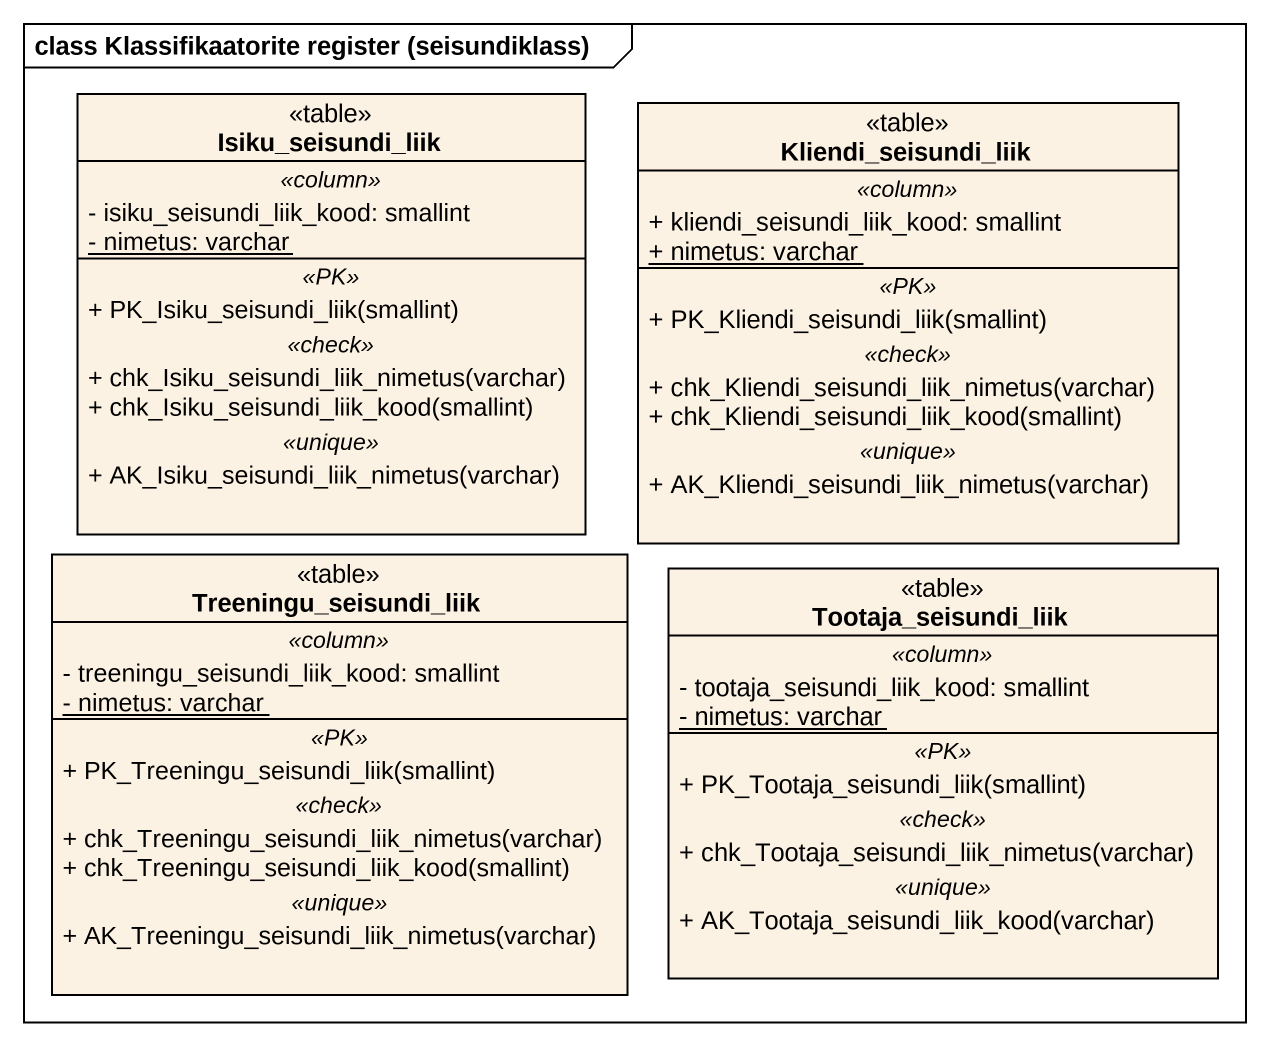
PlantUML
@startuml
mainframe class Klassifikaatorite register (seisundiklass)
hide circle
hide empty members
skinparam classAttributeIconSize 0
class Isiku_seisundi_liik <<table>> {
  .. <<column>> ..
  - isiku_seisundi_liik_kood: smallint
  {static} - nimetus: varchar
  .. <<PK>> ..
  + PK_Isiku_seisundi_liik(smallint)
  .. <<check>> ..
  + chk_Isiku_seisundi_liik_nimetus(varchar)
  + chk_Isiku_seisundi_liik_kood(smallint)
  .. <<unique>> ..
  + AK_Isiku_seisundi_liik_nimetus(varchar)
}
class Kliendi_seisundi_liik <<table>> {
  .. <<column>> ..
  + kliendi_seisundi_liik_kood: smallint
  {static} + nimetus: varchar
  .. <<PK>> ..
  + PK_Kliendi_seisundi_liik(smallint)
  .. <<check>> ..
  + chk_Kliendi_seisundi_liik_nimetus(varchar)
  + chk_Kliendi_seisundi_liik_kood(smallint)
  .. <<unique>> ..
  + AK_Kliendi_seisundi_liik_nimetus(varchar)
}
class Treeningu_seisundi_liik <<table>> {
  .. <<column>> ..
  - treeningu_seisundi_liik_kood: smallint
  {static} - nimetus: varchar
  .. <<PK>> ..
  + PK_Treeningu_seisundi_liik(smallint)
  .. <<check>> ..
  + chk_Treeningu_seisundi_liik_nimetus(varchar)
  + chk_Treeningu_seisundi_liik_kood(smallint)
  .. <<unique>> ..
  + AK_Treeningu_seisundi_liik_nimetus(varchar)
}
class Tootaja_seisundi_liik <<table>> {
  .. <<column>> ..
  - tootaja_seisundi_liik_kood: smallint
  {static} - nimetus: varchar
  .. <<PK>> ..
  + PK_Tootaja_seisundi_liik(smallint)
  .. <<check>> ..
  + chk_Tootaja_seisundi_liik_nimetus(varchar)
  .. <<unique>> ..
  + AK_Tootaja_seisundi_liik_kood(varchar)
}
@enduml
